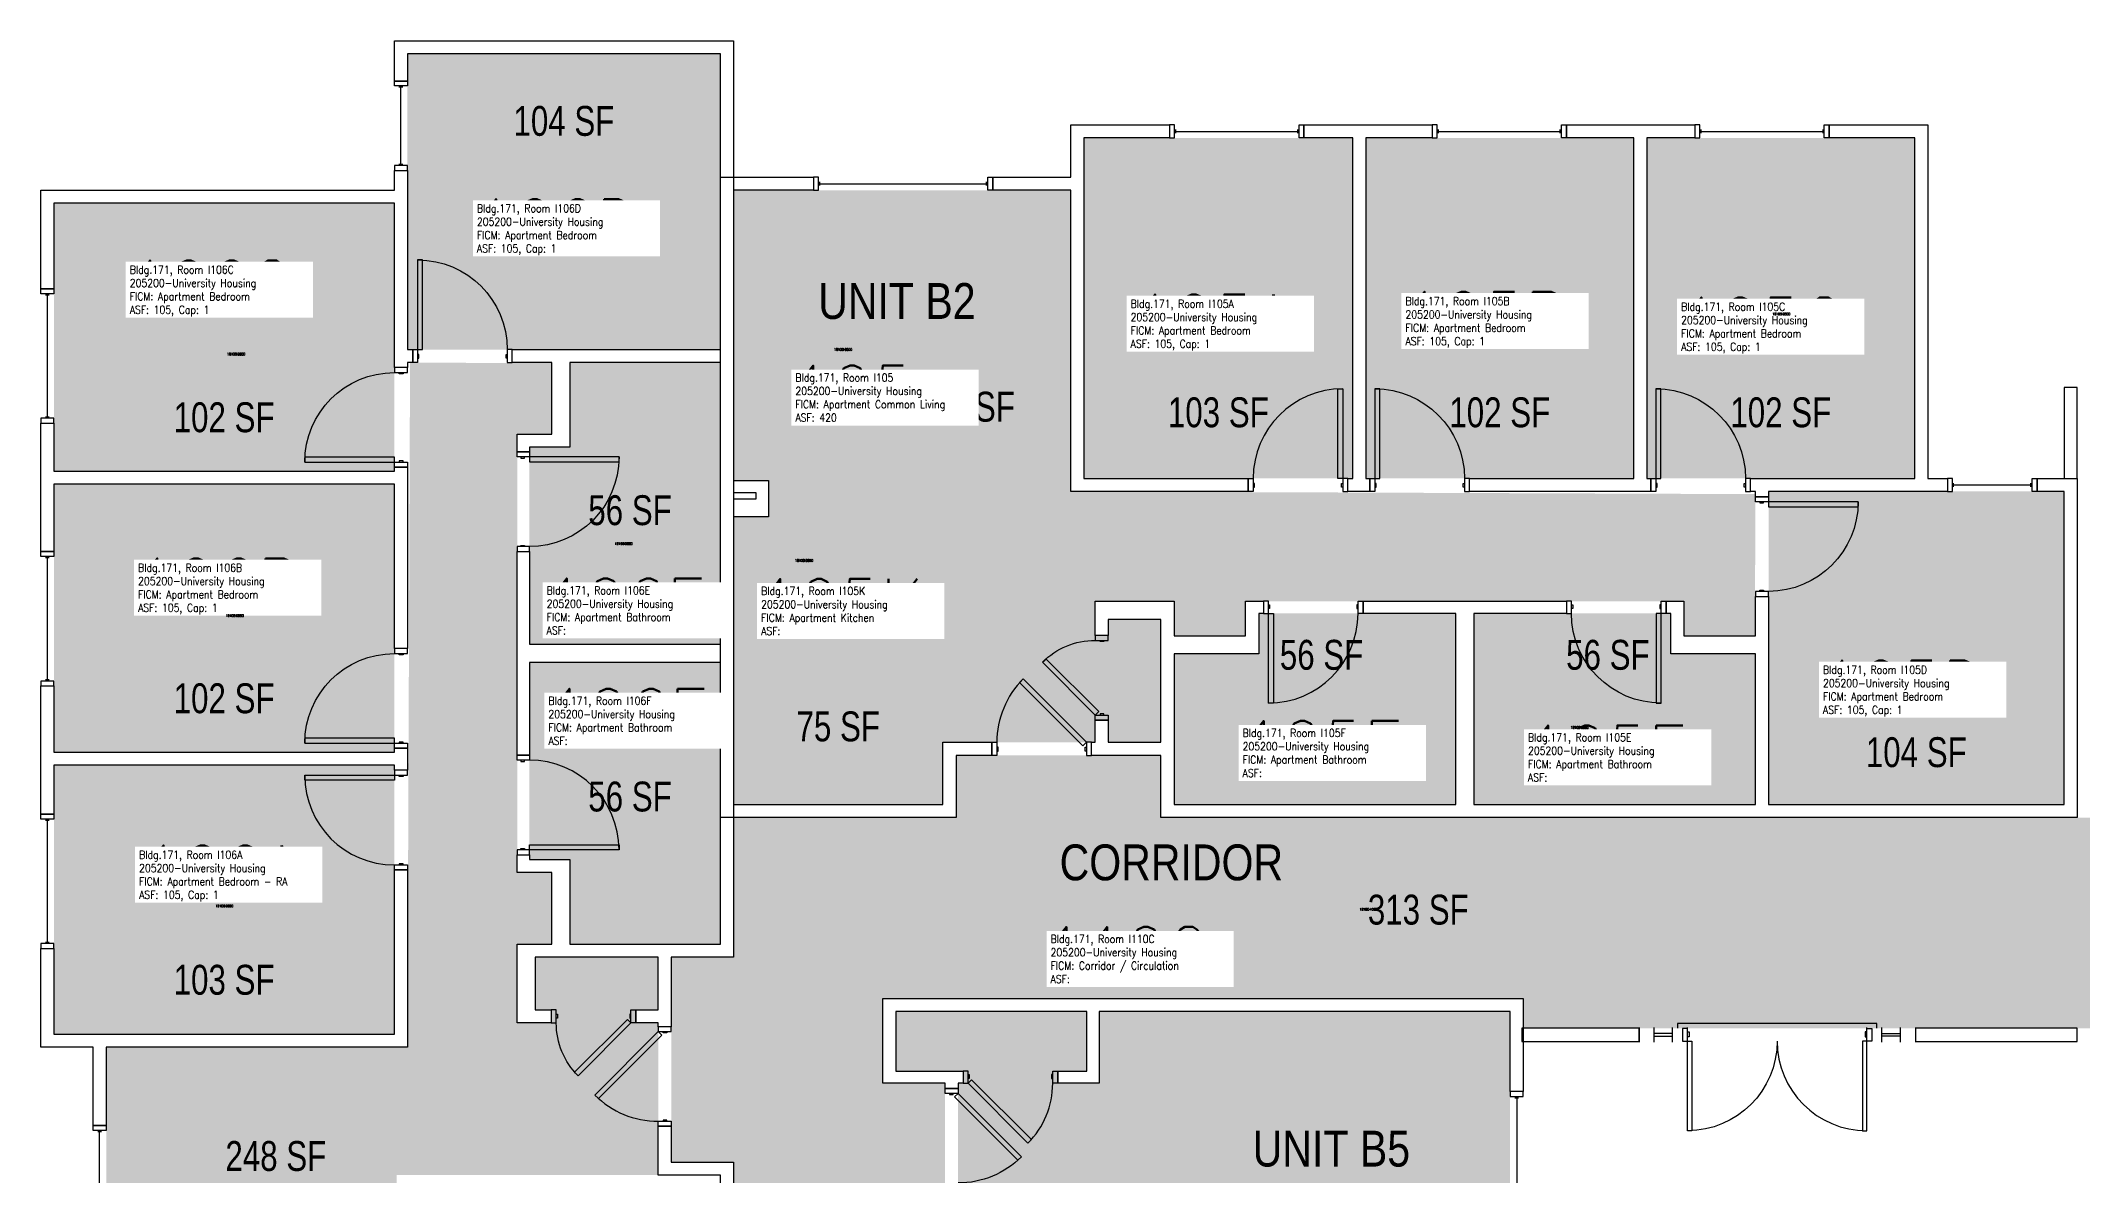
# Model space of a CAD drawing. Header units: inches. Extents: x 79 to 1966, y -19 to 1892.
# Drawn here: x 79 to 899, y 1436 to 1892 of the extents above; entities that cross this region are included whole.
import ezdxf
from ezdxf.enums import TextEntityAlignment as Align

# ---------------------------------------------------------------- set-up
doc = ezdxf.new("R2010")
doc.units = ezdxf.units.IN
doc.header["$LTSCALE"] = 48
doc.header["$MEASUREMENT"] = 0
for name, color, linetype in [('A-AREA-IDEN', 1, 'Continuous'), ('A-DOOR', 2, 'Continuous'), ('A-GLAZ', 152, 'Continuous'), ('A-IDEN-RNUM', 7, 'Continuous'), ('A-IDEN-SNUM', 4, 'Continuous'), ('A-IDEN-VNUM', 4, 'Continuous'), ('A-WALL', 5, 'Continuous'), ('AREA-TEXT', 3, 'Continuous'), ('Rooms-Category-Color', 7, 'Continuous'), ('Rooms-College-Color', 7, 'Continuous'), ('Rooms-Department-Color', 7, 'Continuous'), ('Rooms-Division-Color', 7, 'Continuous'), ('Rooms-Information', 7, 'Continuous')]:
    doc.layers.add(name, color=color, linetype=linetype)
doc.styles.add('AREA', font='arial.ttf', dxfattribs={"width": 0.75, "height": 12})
doc.styles.add('ROOMSNUMBER', font='txt.shx', dxfattribs={"height": 0.03})
doc.styles.add('ROOMVNUMBER', font='simplex.shx', dxfattribs={"width": 0.85})
doc.styles.get("Standard").update_dxf_attribs({"font": 'ARIALN.TTF'})

msp = doc.modelspace()

# ---------------------------------------------------------------- hatches: boundary and pattern name
h = msp.add_hatch()
h.set_pattern_fill('ANSI31', color=256, style=0)
h.set_pattern_definition([(135, (956.54862, 2230.9285), (0.088388348, 0.088388348), [])])
h.paths.add_polyline_path([(625.08, 1646.98), (566.34, 1646.98), (566.34, 1637.77), (625.08, 1637.77)], flags=9)
h = msp.add_hatch()
h.set_pattern_fill('ANSI31', color=256, style=0)
h.set_pattern_definition([(225, (-293.52646, 1951.06687), (-0.088388348, 0.088388348), [])])
h.paths.add_polyline_path([(290.42, 1619.6), (290.42, 1560.86), (299.63, 1560.86), (299.63, 1619.6)], flags=9)
at = {"layer": 'Rooms-Category-Color', "true_color": 0x728ef3}
for points in [[(352.32, 1886.57), (226.57, 1886.59), (226.57, 1767.84), (352.32, 1767.84)], [(606.32, 1852.84), (498.32, 1852.84), (498.32, 1716.09), (606.32, 1716.09), (606.3, 1852.39)], [(719.19, 1852.84), (611.57, 1852.84), (611.55, 1716.1), (719.19, 1716.09), (719.18, 1852.39)], [(724.44, 1852.84), (832.07, 1852.84), (832.07, 1716.09), (724.43, 1716.1), (724.43, 1852.39)], [(768.07, 1652.84), (739.32, 1652.84), (739.32, 1666.71), (563.28, 1666.71), (563.28, 1652.84), (534.53, 1652.84), (534.53, 1666.71), (502.84, 1666.71), (502.84, 1653.04), (508.09, 1653.04), (508.09, 1659.46), (529.28, 1659.46), (529.28, 1610.09), (508.09, 1610.09), (508.09, 1619.04), (502.84, 1619.04), (502.84, 1610.09), (441.71, 1610.09), (441.71, 1715.21), (357.57, 1715.21), (357.57, 1831.84), (493.07, 1831.84), (493.07, 1710.84), (768.07, 1709.77), (767.85, 1652.84)], [(84.57, 1718.96), (84.57, 1826.59), (221.32, 1826.59), (221.3, 1718.95), (85.01, 1718.95)], [(284.57, 1762.59), (284.57, 1733.84), (270.69, 1733.84), (270.69, 1557.8), (284.57, 1557.8), (284.57, 1529.05), (270.69, 1529.05), (270.69, 1497.35), (284.37, 1497.35), (284.37, 1502.6), (277.94, 1502.6), (277.94, 1523.8), (327.32, 1523.8), (327.32, 1502.6), (318.37, 1502.6), (318.37, 1497.35), (327.32, 1497.35), (327.32, 1436.23), (222.19, 1436.23), (222.19, 1352.09), (105.57, 1352.09), (105.57, 1487.59), (226.57, 1487.59), (227.63, 1762.59), (284.57, 1762.37)], [(275.57, 1728.57), (275.57, 1649.44), (352.32, 1649.44), (352.32, 1762.57), (291.82, 1762.59), (291.82, 1728.59)], [(371.57, 1715.21), (371.57, 1700.59), (357.57, 1700.59), (357.57, 1585.09), (441.71, 1585.09), (441.71, 1715.21)], [(84.57, 1713.71), (84.57, 1606.09), (221.3, 1606.07), (221.32, 1713.71), (85.01, 1713.7)], [(892.05, 1585.09), (892.07, 1710.84), (773.32, 1710.84), (773.32, 1585.09)], [(647.66, 1585.09), (534.53, 1585.09), (534.53, 1645.59), (568.53, 1645.59), (568.53, 1661.84), (647.68, 1661.84)], [(734.05, 1661.84), (654.93, 1661.84), (654.93, 1585.09), (768.05, 1585.09), (768.07, 1645.59), (734.07, 1645.59)], [(352.32, 1642.18), (352.32, 1529.05), (291.82, 1529.05), (291.82, 1563.05), (275.57, 1563.05), (275.57, 1642.19)], [(84.57, 1600.84), (84.57, 1492.84), (221.32, 1492.84), (221.32, 1600.84), (85.01, 1600.82)], [(422.79, 1501.96), (499.54, 1501.96), (499.54, 1477.99), (487.79, 1477.99), (487.79, 1473.12), (504.42, 1473.12), (504.42, 1501.96), (669.54, 1501.96), (669.54, 1366.46), (548.54, 1366.46), (548.54, 978.59), (490.54, 978.59), (490.54, 1007.71), (500.54, 1007.71), (500.54, 1184.79), (490.54, 1184.79), (490.54, 1213.92), (504.41, 1213.92), (504.41, 1243.54), (497.16, 1243.54), (497.16, 1355.67), (436.79, 1355.67), (436.79, 1362.92), (422.79, 1362.92), (422.79, 1409.12), (447.79, 1409.12), (447.79, 1473.12), (449.79, 1473.12), (449.79, 1477.99), (422.79, 1477.99)]]:
    msp.add_hatch(color=171, dxfattribs=at).paths.add_polyline_path(points)
at = {"layer": 'Rooms-Category-Color', "true_color": 0xadadad}
for points in [[(357.57, 1579.84), (446.96, 1579.84), (446.96, 1604.84), (529.28, 1604.84), (529.28, 1579.84), (906.57, 1579.84), (906.57, 1495.21), (674.79, 1495.21), (674.79, 1507.21), (417.54, 1507.21), (332.57, 1507.21), (332.57, 1523.8), (357.57, 1523.8)], [(357.57, 809.24), (357.57, 1175.12), (332.57, 1175.12), (332.57, 1257.44), (357.57, 1257.44), (357.57, 1441.48), (332.57, 1441.48), (332.57, 1507.21), (417.54, 1507.21), (417.54, 1473.12), (442.54, 1473.12), (442.54, 1413.99), (417.54, 1413.99), (417.54, 849.34)]]:
    msp.add_hatch(color=253, dxfattribs=at).paths.add_polyline_path(points)
at = {"layer": 'Rooms-College-Color', "true_color": 0xadadad}
for points in [[(352.32, 1886.57), (226.57, 1886.59), (226.57, 1767.84), (352.32, 1767.84)], [(606.32, 1852.84), (498.32, 1852.84), (498.32, 1716.09), (606.32, 1716.09), (606.3, 1852.39)], [(719.19, 1852.84), (611.57, 1852.84), (611.55, 1716.1), (719.19, 1716.09), (719.18, 1852.39)], [(724.44, 1852.84), (832.07, 1852.84), (832.07, 1716.09), (724.43, 1716.1), (724.43, 1852.39)], [(768.07, 1652.84), (739.32, 1652.84), (739.32, 1666.71), (563.28, 1666.71), (563.28, 1652.84), (534.53, 1652.84), (534.53, 1666.71), (502.84, 1666.71), (502.84, 1653.04), (508.09, 1653.04), (508.09, 1659.46), (529.28, 1659.46), (529.28, 1610.09), (508.09, 1610.09), (508.09, 1619.04), (502.84, 1619.04), (502.84, 1610.09), (441.71, 1610.09), (441.71, 1715.21), (357.57, 1715.21), (357.57, 1831.84), (493.07, 1831.84), (493.07, 1710.84), (768.07, 1709.77), (767.85, 1652.84)], [(84.57, 1718.96), (84.57, 1826.59), (221.32, 1826.59), (221.3, 1718.95), (85.01, 1718.95)], [(284.57, 1762.59), (284.57, 1733.84), (270.69, 1733.84), (270.69, 1557.8), (284.57, 1557.8), (284.57, 1529.05), (270.69, 1529.05), (270.69, 1497.35), (284.37, 1497.35), (284.37, 1502.6), (277.94, 1502.6), (277.94, 1523.8), (327.32, 1523.8), (327.32, 1502.6), (318.37, 1502.6), (318.37, 1497.35), (327.32, 1497.35), (327.32, 1436.23), (222.19, 1436.23), (222.19, 1352.09), (105.57, 1352.09), (105.57, 1487.59), (226.57, 1487.59), (227.63, 1762.59), (284.57, 1762.37)], [(275.57, 1728.57), (275.57, 1649.44), (352.32, 1649.44), (352.32, 1762.57), (291.82, 1762.59), (291.82, 1728.59)], [(371.57, 1715.21), (371.57, 1700.59), (357.57, 1700.59), (357.57, 1585.09), (441.71, 1585.09), (441.71, 1715.21)], [(84.57, 1713.71), (84.57, 1606.09), (221.3, 1606.07), (221.32, 1713.71), (85.01, 1713.7)], [(892.05, 1585.09), (892.07, 1710.84), (773.32, 1710.84), (773.32, 1585.09)], [(647.66, 1585.09), (534.53, 1585.09), (534.53, 1645.59), (568.53, 1645.59), (568.53, 1661.84), (647.68, 1661.84)], [(734.05, 1661.84), (654.93, 1661.84), (654.93, 1585.09), (768.05, 1585.09), (768.07, 1645.59), (734.07, 1645.59)], [(352.32, 1642.18), (352.32, 1529.05), (291.82, 1529.05), (291.82, 1563.05), (275.57, 1563.05), (275.57, 1642.19)], [(84.57, 1600.84), (84.57, 1492.84), (221.32, 1492.84), (221.32, 1600.84), (85.01, 1600.82)], [(357.57, 1579.84), (446.96, 1579.84), (446.96, 1604.84), (529.28, 1604.84), (529.28, 1579.84), (906.57, 1579.84), (906.57, 1495.21), (674.79, 1495.21), (674.79, 1507.21), (417.54, 1507.21), (332.57, 1507.21), (332.57, 1523.8), (357.57, 1523.8)], [(357.57, 809.24), (357.57, 1175.12), (332.57, 1175.12), (332.57, 1257.44), (357.57, 1257.44), (357.57, 1441.48), (332.57, 1441.48), (332.57, 1507.21), (417.54, 1507.21), (417.54, 1473.12), (442.54, 1473.12), (442.54, 1413.99), (417.54, 1413.99), (417.54, 849.34)], [(422.79, 1501.96), (499.54, 1501.96), (499.54, 1477.99), (487.79, 1477.99), (487.79, 1473.12), (504.42, 1473.12), (504.42, 1501.96), (669.54, 1501.96), (669.54, 1366.46), (548.54, 1366.46), (548.54, 978.59), (490.54, 978.59), (490.54, 1007.71), (500.54, 1007.71), (500.54, 1184.79), (490.54, 1184.79), (490.54, 1213.92), (504.41, 1213.92), (504.41, 1243.54), (497.16, 1243.54), (497.16, 1355.67), (436.79, 1355.67), (436.79, 1362.92), (422.79, 1362.92), (422.79, 1409.12), (447.79, 1409.12), (447.79, 1473.12), (449.79, 1473.12), (449.79, 1477.99), (422.79, 1477.99)]]:
    msp.add_hatch(color=253, dxfattribs=at).paths.add_polyline_path(points)
at = {"layer": 'Rooms-Department-Color', "true_color": 0x604aed}
for points in [[(352.32, 1886.57), (226.57, 1886.59), (226.57, 1767.84), (352.32, 1767.84)], [(606.32, 1852.84), (498.32, 1852.84), (498.32, 1716.09), (606.32, 1716.09), (606.3, 1852.39)], [(719.19, 1852.84), (611.57, 1852.84), (611.55, 1716.1), (719.19, 1716.09), (719.18, 1852.39)], [(724.44, 1852.84), (832.07, 1852.84), (832.07, 1716.09), (724.43, 1716.1), (724.43, 1852.39)], [(768.07, 1652.84), (739.32, 1652.84), (739.32, 1666.71), (563.28, 1666.71), (563.28, 1652.84), (534.53, 1652.84), (534.53, 1666.71), (502.84, 1666.71), (502.84, 1653.04), (508.09, 1653.04), (508.09, 1659.46), (529.28, 1659.46), (529.28, 1610.09), (508.09, 1610.09), (508.09, 1619.04), (502.84, 1619.04), (502.84, 1610.09), (441.71, 1610.09), (441.71, 1715.21), (357.57, 1715.21), (357.57, 1831.84), (493.07, 1831.84), (493.07, 1710.84), (768.07, 1709.77), (767.85, 1652.84)], [(84.57, 1718.96), (84.57, 1826.59), (221.32, 1826.59), (221.3, 1718.95), (85.01, 1718.95)], [(284.57, 1762.59), (284.57, 1733.84), (270.69, 1733.84), (270.69, 1557.8), (284.57, 1557.8), (284.57, 1529.05), (270.69, 1529.05), (270.69, 1497.35), (284.37, 1497.35), (284.37, 1502.6), (277.94, 1502.6), (277.94, 1523.8), (327.32, 1523.8), (327.32, 1502.6), (318.37, 1502.6), (318.37, 1497.35), (327.32, 1497.35), (327.32, 1436.23), (222.19, 1436.23), (222.19, 1352.09), (105.57, 1352.09), (105.57, 1487.59), (226.57, 1487.59), (227.63, 1762.59), (284.57, 1762.37)], [(275.57, 1728.57), (275.57, 1649.44), (352.32, 1649.44), (352.32, 1762.57), (291.82, 1762.59), (291.82, 1728.59)], [(371.57, 1715.21), (371.57, 1700.59), (357.57, 1700.59), (357.57, 1585.09), (441.71, 1585.09), (441.71, 1715.21)], [(84.57, 1713.71), (84.57, 1606.09), (221.3, 1606.07), (221.32, 1713.71), (85.01, 1713.7)], [(892.05, 1585.09), (892.07, 1710.84), (773.32, 1710.84), (773.32, 1585.09)], [(647.66, 1585.09), (534.53, 1585.09), (534.53, 1645.59), (568.53, 1645.59), (568.53, 1661.84), (647.68, 1661.84)], [(734.05, 1661.84), (654.93, 1661.84), (654.93, 1585.09), (768.05, 1585.09), (768.07, 1645.59), (734.07, 1645.59)], [(352.32, 1642.18), (352.32, 1529.05), (291.82, 1529.05), (291.82, 1563.05), (275.57, 1563.05), (275.57, 1642.19)], [(84.57, 1600.84), (84.57, 1492.84), (221.32, 1492.84), (221.32, 1600.84), (85.01, 1600.82)], [(422.79, 1501.96), (499.54, 1501.96), (499.54, 1477.99), (487.79, 1477.99), (487.79, 1473.12), (504.42, 1473.12), (504.42, 1501.96), (669.54, 1501.96), (669.54, 1366.46), (548.54, 1366.46), (548.54, 978.59), (490.54, 978.59), (490.54, 1007.71), (500.54, 1007.71), (500.54, 1184.79), (490.54, 1184.79), (490.54, 1213.92), (504.41, 1213.92), (504.41, 1243.54), (497.16, 1243.54), (497.16, 1355.67), (436.79, 1355.67), (436.79, 1362.92), (422.79, 1362.92), (422.79, 1409.12), (447.79, 1409.12), (447.79, 1473.12), (449.79, 1473.12), (449.79, 1477.99), (422.79, 1477.99)]]:
    msp.add_hatch(color=173, dxfattribs=at).paths.add_polyline_path(points)
at = {"layer": 'Rooms-Department-Color', "true_color": 0xacacac}
for points in [[(357.57, 1579.84), (446.96, 1579.84), (446.96, 1604.84), (529.28, 1604.84), (529.28, 1579.84), (906.57, 1579.84), (906.57, 1495.21), (674.79, 1495.21), (674.79, 1507.21), (417.54, 1507.21), (332.57, 1507.21), (332.57, 1523.8), (357.57, 1523.8)], [(357.57, 809.24), (357.57, 1175.12), (332.57, 1175.12), (332.57, 1257.44), (357.57, 1257.44), (357.57, 1441.48), (332.57, 1441.48), (332.57, 1507.21), (417.54, 1507.21), (417.54, 1473.12), (442.54, 1473.12), (442.54, 1413.99), (417.54, 1413.99), (417.54, 849.34)]]:
    msp.add_hatch(color=253, dxfattribs=at).paths.add_polyline_path(points)
at = {"layer": 'Rooms-Division-Color', "true_color": 0x604aed}
for points in [[(352.32, 1886.57), (226.57, 1886.59), (226.57, 1767.84), (352.32, 1767.84)], [(606.32, 1852.84), (498.32, 1852.84), (498.32, 1716.09), (606.32, 1716.09), (606.3, 1852.39)], [(719.19, 1852.84), (611.57, 1852.84), (611.55, 1716.1), (719.19, 1716.09), (719.18, 1852.39)], [(724.44, 1852.84), (832.07, 1852.84), (832.07, 1716.09), (724.43, 1716.1), (724.43, 1852.39)], [(768.07, 1652.84), (739.32, 1652.84), (739.32, 1666.71), (563.28, 1666.71), (563.28, 1652.84), (534.53, 1652.84), (534.53, 1666.71), (502.84, 1666.71), (502.84, 1653.04), (508.09, 1653.04), (508.09, 1659.46), (529.28, 1659.46), (529.28, 1610.09), (508.09, 1610.09), (508.09, 1619.04), (502.84, 1619.04), (502.84, 1610.09), (441.71, 1610.09), (441.71, 1715.21), (357.57, 1715.21), (357.57, 1831.84), (493.07, 1831.84), (493.07, 1710.84), (768.07, 1709.77), (767.85, 1652.84)], [(84.57, 1718.96), (84.57, 1826.59), (221.32, 1826.59), (221.3, 1718.95), (85.01, 1718.95)], [(284.57, 1762.59), (284.57, 1733.84), (270.69, 1733.84), (270.69, 1557.8), (284.57, 1557.8), (284.57, 1529.05), (270.69, 1529.05), (270.69, 1497.35), (284.37, 1497.35), (284.37, 1502.6), (277.94, 1502.6), (277.94, 1523.8), (327.32, 1523.8), (327.32, 1502.6), (318.37, 1502.6), (318.37, 1497.35), (327.32, 1497.35), (327.32, 1436.23), (222.19, 1436.23), (222.19, 1352.09), (105.57, 1352.09), (105.57, 1487.59), (226.57, 1487.59), (227.63, 1762.59), (284.57, 1762.37)], [(275.57, 1728.57), (275.57, 1649.44), (352.32, 1649.44), (352.32, 1762.57), (291.82, 1762.59), (291.82, 1728.59)], [(371.57, 1715.21), (371.57, 1700.59), (357.57, 1700.59), (357.57, 1585.09), (441.71, 1585.09), (441.71, 1715.21)], [(84.57, 1713.71), (84.57, 1606.09), (221.3, 1606.07), (221.32, 1713.71), (85.01, 1713.7)], [(892.05, 1585.09), (892.07, 1710.84), (773.32, 1710.84), (773.32, 1585.09)], [(647.66, 1585.09), (534.53, 1585.09), (534.53, 1645.59), (568.53, 1645.59), (568.53, 1661.84), (647.68, 1661.84)], [(734.05, 1661.84), (654.93, 1661.84), (654.93, 1585.09), (768.05, 1585.09), (768.07, 1645.59), (734.07, 1645.59)], [(352.32, 1642.18), (352.32, 1529.05), (291.82, 1529.05), (291.82, 1563.05), (275.57, 1563.05), (275.57, 1642.19)], [(84.57, 1600.84), (84.57, 1492.84), (221.32, 1492.84), (221.32, 1600.84), (85.01, 1600.82)], [(422.79, 1501.96), (499.54, 1501.96), (499.54, 1477.99), (487.79, 1477.99), (487.79, 1473.12), (504.42, 1473.12), (504.42, 1501.96), (669.54, 1501.96), (669.54, 1366.46), (548.54, 1366.46), (548.54, 978.59), (490.54, 978.59), (490.54, 1007.71), (500.54, 1007.71), (500.54, 1184.79), (490.54, 1184.79), (490.54, 1213.92), (504.41, 1213.92), (504.41, 1243.54), (497.16, 1243.54), (497.16, 1355.67), (436.79, 1355.67), (436.79, 1362.92), (422.79, 1362.92), (422.79, 1409.12), (447.79, 1409.12), (447.79, 1473.12), (449.79, 1473.12), (449.79, 1477.99), (422.79, 1477.99)]]:
    msp.add_hatch(color=173, dxfattribs=at).paths.add_polyline_path(points)
at = {"layer": 'Rooms-Division-Color', "true_color": 0xadadad}
for points in [[(357.57, 1579.84), (446.96, 1579.84), (446.96, 1604.84), (529.28, 1604.84), (529.28, 1579.84), (906.57, 1579.84), (906.57, 1495.21), (674.79, 1495.21), (674.79, 1507.21), (417.54, 1507.21), (332.57, 1507.21), (332.57, 1523.8), (357.57, 1523.8)], [(357.57, 809.24), (357.57, 1175.12), (332.57, 1175.12), (332.57, 1257.44), (357.57, 1257.44), (357.57, 1441.48), (332.57, 1441.48), (332.57, 1507.21), (417.54, 1507.21), (417.54, 1473.12), (442.54, 1473.12), (442.54, 1413.99), (417.54, 1413.99), (417.54, 849.34)]]:
    msp.add_hatch(color=253, dxfattribs=at).paths.add_polyline_path(points)

# ---------------------------------------------------------------- linework, layer by layer
at = {"layer": 'A-DOOR'}
for p, q in [((816.79, 1497.21), (736.79, 1497.21)), ((736.79, 1497.21), (736.79, 1495.21)), ((740.79, 1495.09), (738.79, 1495.09)), ((738.79, 1495.09), (738.79, 1490.09)), ((740.79, 1490.09), (740.79, 1495.09)), ((740.79, 1493.84), (741.42, 1493.84)), ((740.79, 1491.84), (740.79, 1493.84)), ((741.42, 1493.84), (741.42, 1491.84)), ((812.79, 1493.84), (812.17, 1493.84)), ((812.17, 1493.84), (812.17, 1491.84)), ((812.79, 1495.09), (814.79, 1495.09)), ((812.79, 1490.09), (812.79, 1495.09)), ((812.79, 1491.84), (812.79, 1493.84)), ((814.79, 1495.09), (814.79, 1490.09)), ((816.79, 1495.21), (816.79, 1497.21)), ((738.79, 1490.09), (740.79, 1490.09)), ((741.42, 1491.84), (740.79, 1491.84)), ((740.79, 1490.09), (742.54, 1490.09)), ((740.79, 1454.09), (740.79, 1490.09)), ((742.54, 1490.09), (742.54, 1454.09)), ((812.79, 1490.09), (811.04, 1490.09)), ((811.04, 1490.09), (811.04, 1454.09)), ((812.17, 1491.84), (812.79, 1491.84)), ((812.79, 1454.09), (812.79, 1490.09)), ((814.79, 1490.09), (812.79, 1490.09)), ((742.54, 1454.09), (740.79, 1454.09)), ((811.04, 1454.09), (812.79, 1454.09))]:
    msp.add_line(p, q, dxfattribs=at)
for points in [[(230.69, 1767.84), (232.69, 1767.84), (232.69, 1803.84), (230.69, 1803.84)], [(230.69, 1762.59), (228.69, 1762.59), (228.69, 1767.84), (230.69, 1767.84)], [(230.69, 1764.34), (231.19, 1764.34), (231.19, 1765.84), (230.69, 1765.84)], [(266.69, 1764.34), (266.19, 1764.34), (266.19, 1765.84), (266.69, 1765.84)], [(266.69, 1762.59), (268.69, 1762.59), (268.69, 1767.84), (266.69, 1767.84)], [(226.57, 1758.59), (226.57, 1760.59), (221.32, 1760.59), (221.32, 1758.59)], [(224.82, 1758.59), (224.82, 1758.09), (223.32, 1758.09), (223.32, 1758.59)], [(602.32, 1716.09), (600.32, 1716.09), (600.32, 1752.09), (602.32, 1752.09)], [(615.19, 1716.09), (617.19, 1716.09), (617.19, 1752.09), (615.19, 1752.09)], [(728.07, 1716.09), (730.07, 1716.09), (730.07, 1752.09), (728.07, 1752.09)], [(221.32, 1722.59), (221.32, 1724.59), (185.32, 1724.59), (185.32, 1722.59)], [(226.57, 1722.59), (226.57, 1720.59), (221.32, 1720.59), (221.32, 1722.59)], [(224.82, 1722.59), (224.82, 1723.09), (223.32, 1723.09), (223.32, 1722.59)], [(270.69, 1724.69), (270.69, 1726.69), (275.57, 1726.69), (275.57, 1724.69)], [(272.07, 1724.69), (272.07, 1724.19), (273.57, 1724.19), (273.57, 1724.69)], [(275.57, 1724.69), (275.57, 1722.69), (311.57, 1722.69), (311.57, 1724.69)], [(566.32, 1710.84), (564.32, 1710.84), (564.32, 1716.09), (566.32, 1716.09)], [(566.32, 1712.59), (566.82, 1712.59), (566.82, 1714.09), (566.32, 1714.09)], [(602.32, 1712.59), (601.82, 1712.59), (601.82, 1714.09), (602.32, 1714.09)], [(602.32, 1710.84), (604.32, 1710.84), (604.32, 1716.09), (602.32, 1716.09)], [(615.19, 1710.84), (613.19, 1710.84), (613.19, 1716.09), (615.19, 1716.09)], [(615.19, 1712.59), (615.69, 1712.59), (615.69, 1714.09), (615.19, 1714.09)], [(651.19, 1712.59), (650.69, 1712.59), (650.69, 1714.09), (651.19, 1714.09)], [(651.19, 1710.84), (653.19, 1710.84), (653.19, 1716.09), (651.19, 1716.09)], [(728.07, 1710.84), (726.07, 1710.84), (726.07, 1716.09), (728.07, 1716.09)], [(728.07, 1712.59), (728.57, 1712.59), (728.57, 1714.09), (728.07, 1714.09)], [(764.07, 1712.59), (763.57, 1712.59), (763.57, 1714.09), (764.07, 1714.09)], [(764.07, 1710.84), (766.07, 1710.84), (766.07, 1716.09), (764.07, 1716.09)], [(768.07, 1706.71), (768.07, 1708.71), (773.32, 1708.71), (773.32, 1706.71)], [(769.82, 1706.71), (769.82, 1706.21), (771.32, 1706.21), (771.32, 1706.71)], [(773.32, 1706.71), (773.32, 1704.71), (809.32, 1704.71), (809.32, 1706.71)], [(270.69, 1688.69), (270.69, 1686.69), (275.57, 1686.69), (275.57, 1688.69)], [(272.07, 1688.69), (272.07, 1689.19), (273.57, 1689.19), (273.57, 1688.69)], [(572.43, 1666.71), (570.43, 1666.71), (570.43, 1661.84), (572.43, 1661.84)], [(572.43, 1665.34), (572.93, 1665.34), (572.93, 1663.84), (572.43, 1663.84)], [(608.43, 1665.34), (607.93, 1665.34), (607.93, 1663.84), (608.43, 1663.84)], [(608.43, 1666.71), (610.43, 1666.71), (610.43, 1661.84), (608.43, 1661.84)], [(694.18, 1666.71), (692.18, 1666.71), (692.18, 1661.84), (694.18, 1661.84)], [(694.18, 1665.34), (694.68, 1665.34), (694.68, 1663.84), (694.18, 1663.84)], [(730.18, 1665.34), (729.68, 1665.34), (729.68, 1663.84), (730.18, 1663.84)], [(730.18, 1666.71), (732.18, 1666.71), (732.18, 1661.84), (730.18, 1661.84)], [(768.07, 1670.71), (768.07, 1668.71), (773.32, 1668.71), (773.32, 1670.71)], [(769.82, 1670.71), (769.82, 1671.21), (771.32, 1671.21), (771.32, 1670.71)], [(572.43, 1661.84), (574.43, 1661.84), (574.43, 1625.84), (572.43, 1625.84)], [(730.18, 1661.84), (728.18, 1661.84), (728.18, 1625.84), (730.18, 1625.84)], [(508.09, 1651.04), (508.09, 1653.04), (502.84, 1653.04), (502.84, 1651.04)], [(506.34, 1651.04), (506.34, 1650.54), (504.84, 1650.54), (504.84, 1651.04)], [(226.57, 1645.71), (226.57, 1647.71), (221.32, 1647.71), (221.32, 1645.71)], [(224.82, 1645.71), (224.82, 1645.21), (223.32, 1645.21), (223.32, 1645.71)], [(502.84, 1621.04), (504.25, 1622.45), (483.04, 1643.66), (481.62, 1642.25)], [(499.35, 1610.09), (497.93, 1608.67), (472.48, 1634.13), (473.89, 1635.54)], [(508.09, 1621.04), (508.09, 1619.04), (502.84, 1619.04), (502.84, 1621.04)], [(506.34, 1621.04), (506.34, 1621.54), (504.84, 1621.54), (504.84, 1621.04)], [(221.32, 1609.71), (221.32, 1611.71), (185.32, 1611.71), (185.32, 1609.71)], [(226.57, 1609.71), (226.57, 1607.71), (221.32, 1607.71), (221.32, 1609.71)], [(224.82, 1609.71), (224.82, 1610.21), (223.32, 1610.21), (223.32, 1609.71)], [(463.35, 1604.84), (461.35, 1604.84), (461.35, 1610.09), (463.35, 1610.09)], [(463.35, 1606.59), (463.85, 1606.59), (463.85, 1608.09), (463.35, 1608.09)], [(499.35, 1606.59), (498.85, 1606.59), (498.85, 1608.09), (499.35, 1608.09)], [(499.35, 1604.84), (501.35, 1604.84), (501.35, 1610.09), (499.35, 1610.09)], [(270.69, 1602.94), (270.69, 1604.94), (275.57, 1604.94), (275.57, 1602.94)], [(272.07, 1602.94), (272.07, 1602.44), (273.57, 1602.44), (273.57, 1602.94)], [(221.32, 1596.84), (221.32, 1594.84), (185.32, 1594.84), (185.32, 1596.84)], [(226.57, 1596.84), (226.57, 1598.84), (221.32, 1598.84), (221.32, 1596.84)], [(224.82, 1596.84), (224.82, 1596.34), (223.32, 1596.34), (223.32, 1596.84)], [(270.69, 1566.94), (270.69, 1564.94), (275.57, 1564.94), (275.57, 1566.94)], [(272.07, 1566.94), (272.07, 1567.44), (273.57, 1567.44), (273.57, 1566.94)], [(275.57, 1566.94), (275.57, 1568.94), (311.57, 1568.94), (311.57, 1566.94)], [(226.57, 1560.84), (226.57, 1558.84), (221.32, 1558.84), (221.32, 1560.84)], [(224.82, 1560.84), (224.82, 1561.34), (223.32, 1561.34), (223.32, 1560.84)], [(286.37, 1502.6), (284.37, 1502.6), (284.37, 1497.35), (286.37, 1497.35)], [(286.37, 1500.85), (286.87, 1500.85), (286.87, 1499.35), (286.37, 1499.35)], [(316.37, 1500.85), (315.87, 1500.85), (315.87, 1499.35), (316.37, 1499.35)], [(316.37, 1502.6), (318.37, 1502.6), (318.37, 1497.35), (316.37, 1497.35)], [(316.37, 1497.35), (314.95, 1498.77), (293.74, 1477.55), (295.15, 1476.14)], [(327.32, 1493.87), (328.73, 1492.45), (303.28, 1467), (301.86, 1468.41)], [(332.57, 1493.87), (332.57, 1495.87), (327.32, 1495.87), (327.32, 1493.87)], [(330.82, 1493.87), (330.82, 1493.37), (329.32, 1493.37), (329.32, 1493.87)], [(451.79, 1477.99), (449.79, 1477.99), (449.79, 1473.12), (451.79, 1473.12)], [(451.79, 1476.62), (452.29, 1476.62), (452.29, 1475.12), (451.79, 1475.12)], [(485.79, 1476.62), (485.29, 1476.62), (485.29, 1475.12), (485.79, 1475.12)], [(485.79, 1477.99), (487.79, 1477.99), (487.79, 1473.12), (485.79, 1473.12)], [(442.54, 1469.09), (442.54, 1471.09), (447.79, 1471.09), (447.79, 1469.09)], [(444.29, 1469.09), (444.29, 1468.59), (445.79, 1468.59), (445.79, 1469.09)], [(447.79, 1469.09), (446.38, 1467.68), (471.83, 1442.22), (473.25, 1443.63)], [(451.79, 1473.12), (453.21, 1474.53), (477.25, 1450.49), (475.83, 1449.07)], [(332.57, 1457.87), (332.57, 1455.87), (327.32, 1455.87), (327.32, 1457.87)], [(330.82, 1457.87), (330.82, 1458.37), (329.32, 1458.37), (329.32, 1457.87)]]:
    msp.add_lwpolyline(points, close=True, dxfattribs=at)
at = {"layer": 'A-DOOR', "extrusion": (0, 0, -1)}
for centre, radius, start, end in [((-230.69, 1767.84), 36, 90, 180), ((-221.32, 1722.59), 36, 0, 90), ((-615.19, 1716.09), 36, 90, 180), ((-728.07, 1716.09), 36, 90, 180), ((-275.57, 1724.69), 36, 180, 270), ((-773.32, 1706.71), 36, 180, 270), ((-730.18, 1661.84), 36, 270, 0), ((-502.84, 1621.04), 30, 45, 90), ((-221.32, 1609.71), 36, 0, 90), ((-316.37, 1497.35), 30, 315, 0), ((-740.79, 1490.09), 36, 180, 270), ((-447.79, 1469.09), 36, 225, 270)]:
    msp.add_arc(centre, radius, start, end, dxfattribs=at)
at = {"layer": 'A-DOOR'}
for centre, radius, start, end in [((602.32, 1716.09), 36, 90, 180), ((572.43, 1661.84), 36, 270, 0), ((499.35, 1610.09), 36, 135, 180), ((275.57, 1566.94), 36, 0, 90), ((221.32, 1596.84), 36, 180, 270), ((812.79, 1490.09), 36, 180, 270), ((327.32, 1493.87), 36, 225, 270), ((451.79, 1473.12), 34, 315, 0)]:
    msp.add_arc(centre, radius, start, end, dxfattribs=at)
at = {"layer": 'A-GLAZ'}
for p, q in [((224.69, 1873.2), (223.19, 1873.2)), ((223.94, 1842.2), (223.94, 1873.2)), ((535.22, 1854.71), (535.22, 1856.21)), ((535.22, 1855.46), (584.22, 1855.46)), ((584.22, 1854.71), (584.22, 1856.21)), ((640.69, 1854.71), (640.69, 1856.21)), ((640.69, 1855.46), (689.69, 1855.46)), ((689.69, 1854.71), (689.69, 1856.21)), ((746.22, 1854.71), (746.22, 1856.21)), ((746.22, 1855.46), (795.22, 1855.46)), ((795.22, 1854.71), (795.22, 1856.21)), ((224.69, 1842.2), (223.19, 1842.2)), ((392.18, 1833.71), (392.18, 1835.21)), ((392.18, 1834.46), (459.18, 1834.46)), ((459.18, 1833.71), (459.18, 1835.21)), ((82.69, 1789.74), (81.19, 1789.74)), ((81.94, 1740.74), (81.94, 1789.74)), ((82.69, 1740.74), (81.19, 1740.74)), ((847.69, 1712.71), (847.69, 1714.21)), ((878.69, 1712.71), (878.69, 1714.21)), ((847.69, 1713.46), (878.69, 1713.46)), ((82.69, 1684.21), (81.19, 1684.21)), ((81.94, 1635.21), (81.94, 1684.21)), ((82.69, 1635.21), (81.19, 1635.21)), ((82.69, 1578.74), (81.19, 1578.74)), ((81.94, 1529.74), (81.94, 1578.74)), ((82.69, 1529.74), (81.19, 1529.74)), ((721.34, 1495.59), (721.34, 1489.59)), ((727.34, 1489.59), (727.34, 1495.59)), ((734.79, 1493.09), (727.34, 1493.09)), ((734.79, 1489.59), (734.79, 1495.59)), ((740.79, 1489.59), (740.79, 1495.59)), ((812.79, 1489.59), (812.79, 1495.59)), ((818.79, 1489.59), (818.79, 1495.59)), ((818.79, 1493.09), (826.36, 1493.09)), ((826.36, 1489.59), (826.36, 1495.59)), ((832.36, 1495.59), (832.36, 1489.59)), ((727.34, 1492.09), (734.79, 1492.09)), ((826.36, 1492.09), (818.79, 1492.09)), ((671.42, 1467.34), (672.92, 1467.34)), ((672.17, 1467.34), (672.17, 1400.34)), ((103.69, 1453.7), (102.19, 1453.7)), ((102.94, 1386.7), (102.94, 1453.7))]:
    msp.add_line(p, q, dxfattribs=at)
for points in [[(221.32, 1873.7), (221.32, 1875.7), (226.57, 1875.7), (226.57, 1873.7)], [(534.72, 1858.09), (532.72, 1858.09), (532.72, 1852.84), (534.72, 1852.84)], [(584.72, 1858.09), (586.72, 1858.09), (586.72, 1852.84), (584.72, 1852.84)], [(640.19, 1858.09), (638.19, 1858.09), (638.19, 1852.84), (640.19, 1852.84)], [(690.19, 1858.09), (692.19, 1858.09), (692.19, 1852.84), (690.19, 1852.84)], [(745.72, 1858.09), (743.72, 1858.09), (743.72, 1852.84), (745.72, 1852.84)], [(795.72, 1858.09), (797.72, 1858.09), (797.72, 1852.84), (795.72, 1852.84)], [(221.32, 1841.7), (221.32, 1839.7), (226.57, 1839.7), (226.57, 1841.7)], [(391.68, 1837.09), (389.68, 1837.09), (389.68, 1831.84), (391.68, 1831.84)], [(459.68, 1837.09), (461.68, 1837.09), (461.68, 1831.84), (459.68, 1831.84)], [(79.32, 1790.24), (79.32, 1792.24), (84.57, 1792.24), (84.57, 1790.24)], [(79.32, 1740.24), (79.32, 1738.24), (84.57, 1738.24), (84.57, 1740.24)], [(847.19, 1716.09), (845.19, 1716.09), (845.19, 1710.84), (847.19, 1710.84)], [(879.19, 1716.09), (881.19, 1716.09), (881.19, 1710.84), (879.19, 1710.84)], [(79.32, 1684.71), (79.32, 1686.71), (84.57, 1686.71), (84.57, 1684.71)], [(79.32, 1634.71), (79.32, 1632.71), (84.57, 1632.71), (84.57, 1634.71)], [(79.32, 1579.24), (79.32, 1581.24), (84.57, 1581.24), (84.57, 1579.24)], [(79.32, 1529.24), (79.32, 1527.24), (84.57, 1527.24), (84.57, 1529.24)], [(674.79, 1467.84), (674.79, 1469.84), (669.54, 1469.84), (669.54, 1467.84)], [(100.32, 1454.2), (100.32, 1456.2), (105.57, 1456.2), (105.57, 1454.2)]]:
    msp.add_lwpolyline(points, close=True, dxfattribs=at)
at = {"layer": 'A-WALL'}
for p, q in [((221.32, 1875.7), (221.32, 1891.84)), ((221.32, 1891.84), (357.57, 1891.84)), ((226.57, 1886.59), (226.57, 1875.7)), ((352.32, 1886.59), (226.57, 1886.59)), ((352.32, 1767.84), (352.32, 1886.59)), ((357.57, 1891.84), (357.57, 1763.21)), ((226.57, 1875.7), (221.32, 1875.7)), ((493.07, 1858.09), (532.72, 1858.09)), ((493.07, 1837.09), (493.07, 1858.09)), ((532.72, 1858.09), (532.72, 1852.84)), ((586.72, 1858.09), (638.19, 1858.09)), ((586.72, 1852.84), (586.72, 1858.09)), ((638.19, 1858.09), (638.19, 1852.84)), ((692.19, 1852.84), (692.19, 1858.09)), ((692.19, 1858.09), (743.72, 1858.09)), ((743.72, 1858.09), (743.72, 1852.84)), ((797.72, 1858.09), (837.32, 1858.09)), ((797.72, 1852.84), (797.72, 1858.09)), ((837.32, 1858.09), (837.32, 1716.09)), ((532.72, 1852.84), (498.32, 1852.84)), ((498.32, 1852.84), (498.32, 1716.09)), ((606.32, 1852.84), (586.72, 1852.84)), ((606.32, 1716.09), (606.32, 1852.84)), ((638.19, 1852.84), (611.57, 1852.84)), ((611.57, 1852.84), (611.57, 1716.09)), ((719.19, 1852.84), (692.19, 1852.84)), ((719.19, 1716.09), (719.19, 1852.84)), ((724.44, 1852.84), (724.44, 1716.09)), ((743.72, 1852.84), (724.44, 1852.84)), ((832.07, 1852.84), (797.72, 1852.84)), ((832.07, 1716.09), (832.07, 1852.84)), ((221.32, 1831.84), (221.32, 1839.7)), ((221.32, 1839.7), (226.57, 1839.7)), ((226.57, 1839.7), (226.57, 1831.21)), ((352.32, 1837.09), (389.68, 1837.09)), ((352.32, 1579.84), (352.32, 1837.09)), ((389.68, 1837.09), (389.68, 1831.84)), ((461.68, 1837.09), (493.07, 1837.09)), ((461.68, 1831.84), (461.68, 1837.09)), ((79.32, 1831.84), (221.32, 1831.84)), ((79.32, 1792.24), (79.32, 1831.84)), ((226.57, 1831.21), (226.57, 1767.84)), ((389.68, 1831.84), (357.57, 1831.84)), ((357.57, 1831.84), (357.57, 1715.21)), ((493.07, 1831.84), (461.68, 1831.84)), ((493.07, 1710.84), (493.07, 1831.84)), ((221.32, 1826.59), (84.57, 1826.59)), ((84.57, 1826.59), (84.57, 1792.24)), ((221.32, 1760.59), (221.32, 1826.59)), ((84.57, 1792.24), (79.32, 1792.24)), ((226.57, 1767.84), (228.69, 1767.84)), ((228.69, 1767.84), (228.69, 1762.59)), ((268.69, 1762.59), (268.69, 1767.84)), ((268.69, 1767.84), (271.32, 1767.84)), ((271.32, 1767.84), (352.32, 1767.84)), ((357.57, 1763.21), (357.57, 1523.8)), ((226.57, 1760.59), (221.32, 1760.59)), ((226.57, 1762.59), (226.57, 1760.59)), ((228.69, 1762.59), (226.57, 1762.59)), ((271.32, 1762.59), (268.69, 1762.59)), ((284.57, 1762.59), (271.32, 1762.59)), ((284.57, 1733.84), (284.57, 1762.59)), ((352.32, 1762.59), (291.82, 1762.59)), ((291.82, 1762.59), (291.82, 1728.59)), ((352.32, 1649.44), (352.32, 1762.59)), ((897.32, 1752.57), (892.07, 1752.57)), ((892.07, 1752.57), (892.07, 1716.09)), ((897.32, 1716.09), (897.32, 1752.57)), ((79.32, 1738.24), (84.57, 1738.24)), ((79.32, 1686.71), (79.32, 1738.24)), ((84.57, 1738.24), (84.57, 1718.96)), ((270.69, 1726.69), (270.69, 1733.84)), ((270.69, 1733.84), (284.57, 1733.84)), ((275.57, 1726.69), (270.69, 1726.69)), ((275.57, 1728.59), (275.57, 1726.69)), ((291.82, 1728.59), (275.57, 1728.59)), ((84.57, 1718.96), (221.32, 1718.96)), ((221.32, 1718.96), (221.32, 1720.59)), ((221.32, 1720.59), (226.57, 1720.59)), ((226.57, 1720.59), (226.57, 1647.71)), ((357.57, 1715.21), (371.57, 1715.21)), ((371.57, 1715.21), (371.57, 1700.59)), ((498.32, 1716.09), (564.32, 1716.09)), ((564.32, 1716.09), (564.32, 1710.84)), ((604.32, 1716.09), (606.32, 1716.09)), ((604.32, 1710.84), (604.32, 1716.09)), ((611.57, 1716.09), (613.19, 1716.09)), ((613.19, 1716.09), (613.19, 1710.84)), ((653.19, 1716.09), (719.19, 1716.09)), ((653.19, 1710.84), (653.19, 1716.09)), ((724.44, 1716.09), (726.07, 1716.09)), ((726.07, 1716.09), (726.07, 1710.84)), ((766.07, 1716.09), (832.07, 1716.09)), ((766.07, 1710.84), (766.07, 1716.09)), ((837.32, 1716.09), (845.19, 1716.09)), ((845.19, 1716.09), (845.19, 1710.84)), ((881.19, 1716.09), (897.32, 1716.09)), ((881.19, 1710.84), (881.19, 1716.09)), ((892.07, 1716.09), (897.32, 1716.09)), ((897.32, 1716.09), (897.32, 1579.84)), ((221.32, 1713.71), (84.57, 1713.71)), ((84.57, 1713.71), (84.57, 1686.71)), ((221.32, 1647.71), (221.32, 1713.71)), ((357.57, 1710.34), (357.57, 1707.84)), ((366.69, 1710.34), (357.57, 1710.34)), ((357.57, 1707.84), (366.69, 1707.84)), ((366.69, 1707.84), (366.69, 1710.34)), ((564.32, 1710.84), (493.07, 1710.84)), ((613.19, 1710.84), (604.32, 1710.84)), ((726.07, 1710.84), (653.19, 1710.84)), ((768.07, 1710.84), (766.07, 1710.84)), ((768.07, 1708.71), (768.07, 1710.84)), ((773.32, 1708.71), (768.07, 1708.71)), ((836.69, 1710.84), (773.32, 1710.84)), ((773.32, 1710.84), (773.32, 1708.71)), ((845.19, 1710.84), (836.69, 1710.84)), ((892.07, 1710.84), (881.19, 1710.84)), ((892.07, 1585.09), (892.07, 1710.84)), ((357.57, 1700.59), (357.57, 1585.09)), ((371.57, 1700.59), (357.57, 1700.59)), ((84.57, 1686.71), (79.32, 1686.71)), ((270.69, 1604.94), (270.69, 1686.69)), ((270.69, 1686.69), (275.57, 1686.69)), ((275.57, 1686.69), (275.57, 1649.44)), ((502.84, 1666.71), (534.53, 1666.71)), ((502.84, 1653.04), (502.84, 1666.71)), ((534.53, 1666.71), (534.53, 1652.84)), ((563.28, 1666.71), (570.43, 1666.71)), ((563.28, 1652.84), (563.28, 1666.71)), ((570.43, 1666.71), (570.43, 1661.84)), ((610.43, 1666.71), (692.18, 1666.71)), ((610.43, 1661.84), (610.43, 1666.71)), ((692.18, 1666.71), (692.18, 1661.84)), ((732.18, 1666.71), (739.32, 1666.71)), ((732.18, 1661.84), (732.18, 1666.71)), ((739.32, 1666.71), (739.32, 1652.84)), ((768.07, 1666.09), (768.07, 1668.71)), ((768.07, 1668.71), (773.32, 1668.71)), ((768.07, 1652.84), (768.07, 1666.09)), ((773.32, 1668.71), (773.32, 1666.09)), ((773.32, 1666.09), (773.32, 1585.09)), ((529.28, 1659.46), (508.09, 1659.46)), ((508.09, 1659.46), (508.09, 1653.04)), ((529.28, 1610.09), (529.28, 1659.46)), ((570.43, 1661.84), (568.53, 1661.84)), ((568.53, 1661.84), (568.53, 1645.59)), ((647.68, 1661.84), (610.43, 1661.84)), ((647.68, 1585.09), (647.68, 1661.84)), ((692.18, 1661.84), (654.93, 1661.84)), ((654.93, 1661.84), (654.93, 1585.09)), ((734.07, 1661.84), (732.18, 1661.84)), ((734.07, 1645.59), (734.07, 1661.84)), ((275.57, 1649.44), (352.32, 1649.44)), ((508.09, 1653.04), (502.84, 1653.04)), ((534.53, 1652.84), (563.28, 1652.84)), ((739.32, 1652.84), (768.07, 1652.84)), ((226.57, 1647.71), (221.32, 1647.71)), ((275.57, 1642.19), (275.57, 1604.94)), ((352.32, 1642.19), (275.57, 1642.19)), ((352.32, 1529.05), (352.32, 1642.19)), ((568.53, 1645.59), (534.53, 1645.59)), ((534.53, 1645.59), (534.53, 1585.09)), ((768.07, 1645.59), (734.07, 1645.59)), ((768.07, 1585.09), (768.07, 1645.59)), ((79.32, 1581.24), (79.32, 1632.71)), ((79.32, 1632.71), (84.57, 1632.71)), ((84.57, 1632.71), (84.57, 1606.09)), ((502.84, 1610.09), (502.84, 1619.04)), ((502.84, 1619.04), (508.09, 1619.04)), ((508.09, 1619.04), (508.09, 1610.09)), ((221.32, 1606.09), (221.32, 1607.71)), ((221.32, 1607.71), (226.57, 1607.71)), ((226.57, 1607.71), (226.57, 1598.84)), ((441.71, 1610.09), (461.35, 1610.09)), ((441.71, 1585.09), (441.71, 1610.09)), ((461.35, 1610.09), (461.35, 1604.84)), ((501.35, 1610.09), (502.84, 1610.09)), ((501.35, 1604.84), (501.35, 1610.09)), ((508.09, 1610.09), (529.28, 1610.09)), ((84.57, 1606.09), (221.32, 1606.09)), ((84.57, 1600.84), (84.57, 1581.24)), ((221.32, 1600.84), (84.57, 1600.84)), ((221.32, 1598.84), (221.32, 1600.84)), ((275.57, 1604.94), (270.69, 1604.94)), ((461.35, 1604.84), (446.96, 1604.84)), ((446.96, 1604.84), (446.96, 1579.84)), ((529.28, 1604.84), (501.35, 1604.84)), ((529.28, 1579.84), (529.28, 1604.84)), ((226.57, 1598.84), (221.32, 1598.84)), ((357.57, 1585.09), (441.71, 1585.09)), ((534.53, 1585.09), (647.68, 1585.09)), ((654.93, 1585.09), (768.07, 1585.09)), ((773.32, 1585.09), (892.07, 1585.09)), ((84.57, 1581.24), (79.32, 1581.24)), ((446.96, 1579.84), (352.32, 1579.84)), ((768.69, 1579.84), (529.28, 1579.84)), ((897.32, 1579.84), (768.69, 1579.84)), ((221.32, 1492.84), (221.32, 1558.84)), ((221.32, 1558.84), (226.57, 1558.84)), ((226.57, 1558.84), (226.57, 1487.59)), ((270.69, 1557.8), (270.69, 1564.94)), ((270.69, 1564.94), (275.57, 1564.94)), ((275.57, 1564.94), (275.57, 1563.05)), ((275.57, 1563.05), (291.82, 1563.05)), ((291.82, 1563.05), (291.82, 1529.05)), ((284.57, 1557.8), (270.69, 1557.8)), ((284.57, 1529.05), (284.57, 1557.8)), ((79.32, 1487.59), (79.32, 1527.24)), ((79.32, 1527.24), (84.57, 1527.24)), ((84.57, 1527.24), (84.57, 1492.84)), ((270.69, 1497.35), (270.69, 1529.05)), ((270.69, 1529.05), (284.57, 1529.05)), ((291.82, 1529.05), (352.32, 1529.05)), ((277.94, 1523.8), (277.94, 1502.6)), ((327.32, 1523.8), (277.94, 1523.8)), ((327.32, 1502.6), (327.32, 1523.8)), ((332.57, 1523.8), (332.57, 1495.87)), ((357.57, 1523.8), (332.57, 1523.8)), ((277.94, 1502.6), (284.37, 1502.6)), ((284.37, 1502.6), (284.37, 1497.35)), ((318.37, 1497.35), (318.37, 1502.6)), ((318.37, 1502.6), (327.32, 1502.6)), ((417.54, 1507.21), (674.79, 1507.21)), ((417.54, 1473.12), (417.54, 1507.21)), ((499.54, 1501.96), (422.79, 1501.96)), ((422.79, 1501.96), (422.79, 1477.99)), ((499.54, 1477.99), (499.54, 1501.96)), ((504.42, 1501.96), (504.42, 1473.12)), ((669.54, 1501.96), (504.42, 1501.96)), ((669.54, 1469.84), (669.54, 1501.96)), ((674.79, 1507.21), (674.79, 1469.84)), ((84.57, 1492.84), (221.32, 1492.84)), ((284.37, 1497.35), (270.69, 1497.35)), ((327.32, 1497.35), (318.37, 1497.35)), ((327.32, 1495.87), (327.32, 1497.35)), ((332.57, 1495.87), (327.32, 1495.87)), ((721.34, 1495.21), (674.17, 1495.21)), ((674.17, 1495.21), (674.17, 1489.96)), ((721.34, 1489.96), (721.34, 1495.21)), ((897.32, 1495.21), (832.36, 1495.21)), ((832.36, 1495.21), (832.36, 1489.96)), ((897.32, 1489.96), (897.32, 1495.21)), ((100.32, 1487.59), (79.32, 1487.59)), ((100.32, 1456.2), (100.32, 1487.59)), ((226.57, 1487.59), (105.57, 1487.59)), ((105.57, 1487.59), (105.57, 1456.2)), ((674.17, 1489.96), (721.34, 1489.96)), ((832.36, 1489.96), (897.32, 1489.96)), ((422.79, 1477.99), (449.79, 1477.99)), ((449.79, 1477.99), (449.79, 1473.12)), ((487.79, 1473.12), (487.79, 1477.99)), ((487.79, 1477.99), (499.54, 1477.99)), ((442.54, 1473.12), (417.54, 1473.12)), ((442.54, 1471.09), (442.54, 1473.12)), ((447.79, 1471.09), (442.54, 1471.09)), ((449.79, 1473.12), (447.79, 1473.12)), ((447.79, 1473.12), (447.79, 1471.09)), ((504.42, 1473.12), (487.79, 1473.12)), ((674.79, 1469.84), (669.54, 1469.84)), ((105.57, 1456.2), (100.32, 1456.2)), ((327.32, 1436.23), (327.32, 1455.87)), ((327.32, 1455.87), (332.57, 1455.87)), ((332.57, 1455.87), (332.57, 1441.48)), ((352.32, 1436.23), (327.32, 1436.23)), ((332.57, 1441.48), (357.57, 1441.48)), ((352.32, 1352.09), (352.32, 1436.23)), ((357.57, 1441.48), (357.57, 1346.84))]:
    msp.add_line(p, q, dxfattribs=at)

# ---------------------------------------------------------------- texts
at = {"layer": 'A-AREA-IDEN'}
for s, p in [('UNIT B2', (423.19, 1780.13)), ('CORRIDOR', (533.44, 1554.66)), ('UNIT B5', (597.73, 1439.69))]:
    msp.add_text(s, height=14.4, dxfattribs=at).set_placement(p, align=Align.CENTER)
at = {"layer": 'A-IDEN-RNUM', "style": 'ROOMSNUMBER', "width": 0.85}
for s, p in [('0106-D0', (304.98, 1821.17)), ('0105-A0', (551.48, 1781.3)), ('0105-B0', (665.39, 1780.45)), ('0105-C0', (778.47, 1782.14)), ('0106-C0', (157.77, 1766.01)), ('0105-00', (401.59, 1767.88)), ('0106-E0', (313.39, 1689.84)), ('0105-K0', (385.93, 1683.1)), ('0106-B0', (157.24, 1660.95)), ('0105-D0', (833.32, 1639.65)), ('0106-F0', (310.77, 1619.41)), ('0105-E0', (697.46, 1616.04)), ('0105-F0', (603.79, 1614.36)), ('0106-A0', (153.04, 1544.32)), ('0110-C0', (612.66, 1542.99))]:
    msp.add_text(s, height=1, dxfattribs=at).set_placement(p, align=Align.MIDDLE_CENTER)
at = {"layer": 'A-IDEN-SNUM', "style": 'ROOMSNUMBER', "width": 0.85}
for s, p in [('1710I106D0', (304.98, 1821.17)), ('1710I105A0', (551.48, 1781.3)), ('1710I105B0', (665.39, 1780.45)), ('1710I105C0', (778.47, 1782.14)), ('1710I106C0', (157.77, 1766.01)), ('1710I10500', (401.59, 1767.88)), ('1710I106E0', (313.39, 1689.84)), ('1710I105K0', (385.93, 1683.1)), ('1710I106B0', (157.24, 1660.95)), ('1710I105D0', (833.32, 1639.65)), ('1710I106F0', (310.77, 1619.41)), ('1710I105E0', (697.46, 1616.04)), ('1710I105F0', (603.79, 1614.36)), ('1710I106A0', (153.04, 1544.32)), ('1710I110C0', (612.66, 1542.99))]:
    msp.add_text(s, height=1, dxfattribs=at).set_placement(p, align=Align.MIDDLE_CENTER)
at = {"layer": 'A-IDEN-VNUM', "style": 'ROOMVNUMBER', "width": 0.85}
for s, p in [('106D', (286.35, 1817.04)), ('106C', (147.37, 1792.41)), ('105A', (549.87, 1778.72)), ('105B', (659.37, 1779.78)), ('105C', (770.56, 1777.54)), ('105', (405.19, 1750.13)), ('106B', (150.25, 1672.7)), ('106E', (313.94, 1664.65)), ('105K', (400.54, 1664.43)), ('105D', (827.08, 1631.71)), ('106F', (314.61, 1620.33)), ('105F', (593.49, 1607.4)), ('105E', (708.13, 1605.64)), ('106A', (151.59, 1557.42)), ('110C', (515.44, 1524.66))]:
    msp.add_text(s, height=22.5, dxfattribs=at).set_placement(p, align=Align.MIDDLE_CENTER)
at = {"layer": 'AREA-TEXT', "style": 'AREA', "width": 0.75}
for s, p in [('104 SF', (289.44, 1859.68)), ('102 SF', (152.94, 1740.64)), ('248 SF', (450.32, 1744.88)), ('103 SF', (552.32, 1742.63)), ('102 SF', (665.37, 1742.63)), ('102 SF', (778.25, 1742.63)), ('56 SF', (316, 1703.32)), ('56 SF', (593.79, 1645.23)), ('56 SF', (708.8, 1645.23)), ('102 SF', (152.94, 1627.77)), ('75 SF', (399.64, 1616.48)), ('104 SF', (832.69, 1606.13)), ('56 SF', (316, 1588.31)), ('313 SF', (632.64, 1542.88)), ('103 SF', (152.94, 1514.71)), ('248 SF', (173.72, 1443.93))]:
    msp.add_text(s, height=12, dxfattribs=at).set_placement(p, align=Align.MIDDLE_CENTER)

# ---------------------------------------------------------------- next in the draw order: texts
at = {"layer": 'Rooms-Information', "width": 72, "attachment_point": 7, "style": 'ROOMVNUMBER', "bg_fill": 3, "box_fill_scale": 1.5, "bg_fill_color": 256, "bg_fill_true_color": 13158600, "bg_fill_transparency": 0}
for s, insert, char_height in [('Bldg.171, Room I106D^M^J205200-University Housing^M^JFICM: Apartment Bedroom^M^JASF: 105, Cap: 1', (254.48, 1805.79), 3.2143), ('Bldg.171, Room I106C^M^J205200-University Housing^M^JFICM: Apartment Bedroom^M^JASF: 105, Cap: 1', (115.04, 1781.16), 3.2143), ('Bldg.171, Room I105A^M^J205200-University Housing^M^JFICM: Apartment Bedroom^M^JASF: 105, Cap: 1', (517.09, 1767.47), 3.2143), ('Bldg.171, Room I105B^M^J205200-University Housing^M^JFICM: Apartment Bedroom^M^JASF: 105, Cap: 1', (627.49, 1768.53), 3.2143), ('Bldg.171, Room I105C^M^J205200-University Housing^M^JFICM: Apartment Bedroom^M^JASF: 105, Cap: 1', (738.23, 1766.29), 3.2143), ('Bldg.171, Room I105^M^J205200-University Housing^M^JFICM: Apartment Common Living^M^JASF: 420', (382.43, 1738.88), 3.2143), ('Bldg.171, Room I106B^M^J205200-University Housing^M^JFICM: Apartment Bedroom^M^JASF: 105, Cap: 1', (118.38, 1661.45), 3.2143), ('Bldg.171, Room I106E^M^J205200-University Housing^M^JFICM: Apartment Bathroom^M^JASF: ', (282.52, 1653.4), 3.2143), ('Bldg.171, Room I105K^M^J205200-University Housing^M^JFICM: Apartment Kitchen^M^JASF: ', (368.67, 1653.18), 3.2143), ('Bldg.171, Room I105D^M^J205200-University Housing^M^JFICM: Apartment Bedroom^M^JASF: 105, Cap: 1', (795.21, 1620.46), 3.2143), ('Bldg.171, Room I106F^M^J205200-University Housing^M^JFICM: Apartment Bathroom^M^JASF: ', (283.2, 1609.08), 3.2143), ('Bldg.171, Room I105F^M^J205200-University Housing^M^JFICM: Apartment Bathroom^M^JASF: ', (562.07, 1596.15), 3.2143), ('Bldg.171, Room I105E^M^J205200-University Housing^M^JFICM: Apartment Bathroom^M^JASF: ', (676.71, 1594.39), 3.2143), ('Bldg.171, Room I106A^M^J205200-University Housing^M^JFICM: Apartment Bedroom - RA^M^JASF: 105, Cap: 1', (118.8, 1546.17), 3.21429), ('Bldg.171, Room I110C^M^J205200-University Housing^M^JFICM: Corridor / Circulation^M^JASF: ', (484.93, 1513.41), 3.2143)]:
    msp.add_mtext(s, dxfattribs=dict(at, insert=insert, char_height=char_height))

doc.saveas('drawing.dxf')
